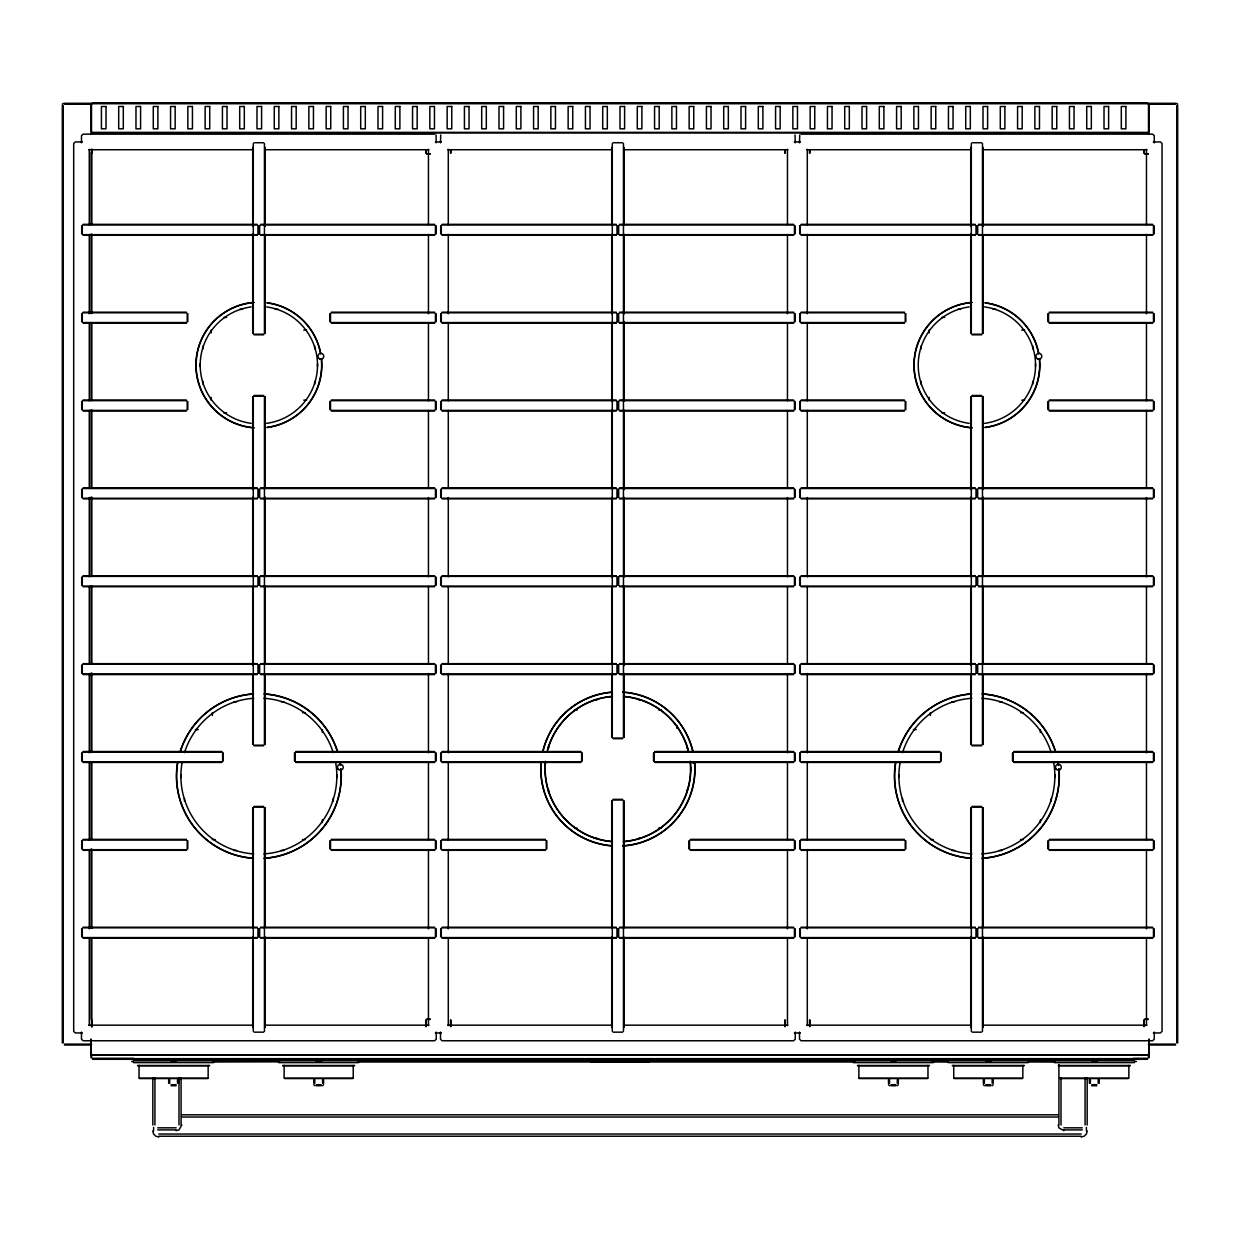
<?xml version="1.0" encoding="UTF-8"?>
<svg xmlns="http://www.w3.org/2000/svg" width="1240" height="1240" viewBox="0 0 1240 1240"><rect width="100%" height="100%" fill="white"/><g stroke="black" fill="none" stroke-linecap="round" stroke-linejoin="round"><path stroke-width="1.5" d="M187.209 848.92L187.209 840.766M187.209 409.603L187.209 401.45M187.209 321.733L187.209 313.581M187.798 848.92L187.798 840.766M187.798 409.603L187.798 401.45M187.798 321.733L187.798 313.581M258.06 936.774L258.06 928.62M258.06 673.181L258.06 665.043M258.06 585.327L258.06 577.173M258.06 497.457L258.06 489.32M258.06 233.879L258.06 225.726M258.649 936.774L258.649 928.62M258.649 673.181L258.649 665.043M258.649 585.327L258.649 577.173M258.649 497.457L258.649 489.32M258.649 233.879L258.649 225.726M265.035 1027.511L265.035 936.944M265.035 147.374L265.035 226.006L265.035 149.281M435.442 936.774L435.442 928.62M435.442 848.92L435.442 840.766M435.442 673.181L435.442 665.043M435.442 585.327L435.442 577.173M435.442 497.457L435.442 489.32M435.442 409.603L435.442 401.45M435.442 321.733L435.442 313.581M435.442 233.879L435.442 225.726M436.031 936.774L436.031 928.62M436.031 848.92L436.031 840.766M436.031 673.181L436.031 665.043M436.031 585.327L436.031 577.173M436.031 497.457L436.031 489.32M436.031 409.603L436.031 401.45M436.031 321.733L436.031 313.581M436.031 233.879L436.031 225.726M546.22 848.92L546.22 840.766M546.809 848.92L546.809 840.766M617.071 936.774L617.071 928.62M617.071 673.181L617.071 665.043M617.071 585.327L617.071 577.173M617.071 497.457L617.071 489.32M617.071 409.603L617.071 401.45M617.071 321.733L617.071 313.581M617.071 233.879L617.071 225.726M617.659 936.774L617.659 928.62M617.659 673.181L617.659 665.043M617.659 585.327L617.659 577.173M617.659 497.457L617.659 489.32M617.659 409.603L617.659 401.45M617.659 321.733L617.659 313.581M617.659 233.879L617.659 225.726M624.046 665.756L624.046 586.442L624.046 663.818M624.046 489.738L624.046 410.44L624.046 487.8M624.046 321.47L624.046 400.768L624.046 323.408M624.046 147.405L624.046 224.766L624.046 149.327M794.452 936.774L794.452 928.62M794.452 848.92L794.452 840.766M794.452 673.181L794.452 665.043M794.452 585.327L794.452 577.173M794.452 497.457L794.452 489.32M794.452 409.603L794.452 401.45M794.452 321.733L794.452 313.581M794.452 233.879L794.452 225.726M795.041 936.774L795.041 928.62M795.041 848.92L795.041 840.766M795.041 673.181L795.041 665.043M795.041 585.327L795.041 577.173M795.041 497.457L795.041 489.32M795.041 409.603L795.041 401.45M795.041 321.733L795.041 313.581M795.041 233.879L795.041 225.726M905.231 848.92L905.231 840.766M905.231 409.603L905.231 401.45M905.231 321.733L905.231 313.581M905.82 848.92L905.82 840.766M905.82 409.603L905.82 401.45M905.82 321.733L905.82 313.581M976.082 936.774L976.082 928.62M976.082 673.181L976.082 665.043M976.082 585.327L976.082 577.173M976.082 497.457L976.082 489.32M976.082 233.879L976.082 225.726M976.671 936.774L976.671 928.62M976.671 673.181L976.671 665.043M976.671 585.327L976.671 577.173M976.671 497.457L976.671 489.32M976.671 233.879L976.671 225.726M983.041 1027.511L983.041 936.944M983.041 489.521L983.041 396.846L983.041 487.599M983.041 147.374L983.041 226.006L983.041 149.281M1153.464 936.774L1153.464 928.62M1153.464 848.92L1153.464 840.766M1153.464 673.181L1153.464 665.043M1153.464 585.327L1153.464 577.173M1153.464 497.457L1153.464 489.32M1153.464 409.603L1153.464 401.45M1153.464 321.733L1153.464 313.581M1153.464 233.879L1153.464 225.726M1154.053 936.774L1154.053 928.62M1154.053 848.92L1154.053 840.766M1154.053 673.181L1154.053 665.043M1154.053 585.327L1154.053 577.173M1154.053 497.457L1154.053 489.32M1154.053 409.603L1154.053 401.45M1154.053 321.733L1154.053 313.581M1154.053 233.879L1154.053 225.726M440.712 134.943L440.495 142.817M181.831 1124.99L178.994 1129.904L176.173 1130.663M799.723 134.943L799.505 142.817M1087.216 1131.02L1086.41 1134.026L1084.194 1136.227L1081.187 1137.034M62.326 104.207L63.24 103.292M322.571 1085.729L323.609 1084.69M897.31 1085.729L898.349 1084.69M992.171 1085.729L993.209 1084.69M92.21 103.153L1147.791 103.153M64.48 103.292L1175.52 103.292M92.21 103.68L1147.791 103.68M64.48 104.207L91.574 104.207M1148.426 104.207L1175.52 104.207M92.21 132.37L1147.791 132.37M92.21 132.897L1147.791 132.897M434.651 134.137L83.08 134.137L81.484 135.733L81.484 142.817M801.102 134.137L1152.673 134.137L1154.27 135.733L1154.27 142.817M82.367 141.933L75.284 141.933L73.687 143.53L73.687 1031.37L75.284 1032.966L82.367 1032.966M435.364 141.933L441.378 141.933M794.375 141.933L800.389 141.933M1153.37 141.933L1160.47 141.933L1162.051 143.53L1162.051 1031.37L1160.47 1032.966L1153.37 1032.966M254.076 142.74L263.655 142.74M613.087 142.74L622.65 142.74M972.098 142.74L981.662 142.74M88.877 149.73L253.069 149.73M264.663 149.73L428.854 149.73M447.888 149.73L612.08 149.73M623.673 149.73L787.865 149.73M806.899 149.73L971.091 149.73M982.685 149.73L1146.876 149.73M426.854 153.714L430.11 153.714M1144.877 153.714L1148.131 153.714M426.854 154.163L430.11 154.163M1144.877 154.163L1148.131 154.163M83.08 224.347L257.269 224.347M260.462 224.347L434.651 224.347M442.091 224.347L616.28 224.347M619.473 224.347L793.662 224.347M801.102 224.347L975.291 224.347M978.484 224.347L1152.673 224.347M83.08 224.921L257.269 224.921M260.462 224.921L434.651 224.921M442.091 224.921L616.28 224.921M619.473 224.921L793.662 224.921M801.102 224.921L975.291 224.921M978.484 224.921L1152.673 224.921M83.08 234.67L257.269 234.67M260.462 234.67L434.651 234.67M442.091 234.67L616.28 234.67M619.473 234.67L793.662 234.67M801.102 234.67L975.291 234.67M978.484 234.67L1152.673 234.67M83.08 235.259L257.269 235.259M260.462 235.259L434.651 235.259M442.091 235.259L616.28 235.259M619.473 235.259L793.662 235.259M801.102 235.259L975.291 235.259M978.484 235.259L1152.673 235.259M239.769 309.303L242.606 309.303M275.125 309.303L277.962 309.303M957.791 309.303L960.613 309.303M993.147 309.303L995.984 309.303M83.08 312.201L186.418 312.201M331.312 312.201L434.651 312.201M442.091 312.201L616.28 312.201M619.473 312.201L793.662 312.201M801.102 312.201L904.425 312.201M1049.334 312.201L1152.673 312.201M83.08 312.79L186.418 312.79M331.312 312.79L434.651 312.79M442.091 312.79L616.28 312.79M619.473 312.79L793.662 312.79M801.102 312.79L904.425 312.79M1049.334 312.79L1152.673 312.79M223.82 317.425L226.656 317.425M941.842 317.425L944.663 317.425M83.08 322.54L186.418 322.54M331.312 322.54L434.651 322.54M442.091 322.54L616.28 322.54M619.473 322.54L793.662 322.54M801.102 322.54L904.425 322.54M1049.334 322.54L1152.673 322.54M83.08 323.113L186.418 323.113M331.312 323.113L434.651 323.113M442.091 323.113L616.28 323.113M619.473 323.113L793.662 323.113M801.102 323.113L904.425 323.113M1049.334 323.113L1152.673 323.113M303.738 330.088L306.575 330.088M1021.76 330.088L1024.596 330.088M254.076 334.226L263.655 334.226M972.098 334.226L981.662 334.226M254.076 334.815L263.655 334.815M972.098 334.815L981.662 334.815M254.076 395.467L263.655 395.467M972.098 395.467L981.662 395.467M254.076 396.041L263.655 396.041M972.098 396.041L981.662 396.041M83.08 400.071L186.418 400.071M303.738 400.179L306.575 400.179M331.312 400.071L434.651 400.071M442.091 400.071L616.28 400.071M619.473 400.071L793.662 400.071M801.102 400.071L904.425 400.071M1021.76 400.179L1024.596 400.179M1049.334 400.071L1152.673 400.071M83.08 400.66L186.418 400.66M331.312 400.66L434.651 400.66M442.091 400.66L616.28 400.66M619.473 400.66L793.662 400.66M801.102 400.66L904.425 400.66M1049.334 400.66L1152.673 400.66M83.08 410.393L186.418 410.393M331.312 410.393L434.651 410.393M442.091 410.393L616.28 410.393M619.473 410.393L793.662 410.393M801.102 410.393L904.425 410.393M1049.334 410.393L1152.673 410.393M83.08 410.982L186.418 410.982M331.312 410.982L434.651 410.982M442.091 410.982L616.28 410.982M619.473 410.982L793.662 410.982M801.102 410.982L904.425 410.982M1049.334 410.982L1152.673 410.982M223.82 412.843L226.656 412.843M941.842 412.843L944.663 412.843M83.08 487.925L257.269 487.925M260.462 487.925L434.651 487.925M442.091 487.925L616.28 487.925M619.473 487.925L793.662 487.925M801.102 487.925L975.291 487.925M978.484 487.925L1152.673 487.925M83.08 488.514L257.269 488.514M260.462 488.514L434.651 488.514M442.091 488.514L616.28 488.514M619.473 488.514L793.662 488.514M801.102 488.514L975.291 488.514M978.484 488.514L1152.673 488.514M83.08 498.263L257.269 498.263M260.462 498.263L434.651 498.263M442.091 498.263L616.28 498.263M619.473 498.263L793.662 498.263M801.102 498.263L975.291 498.263M978.484 498.263L1152.673 498.263M83.08 498.837L257.269 498.837M260.462 498.837L434.651 498.837M442.091 498.837L616.28 498.837M619.473 498.837L793.662 498.837M801.102 498.837L975.291 498.837M978.484 498.837L1152.673 498.837M83.08 575.794L257.269 575.794M260.462 575.794L434.651 575.794M442.091 575.794L616.28 575.794M619.473 575.794L793.662 575.794M801.102 575.794L975.291 575.794M978.484 575.794L1152.673 575.794M83.08 576.383L257.269 576.383M260.462 576.383L434.651 576.383M442.091 576.383L616.28 576.383M619.473 576.383L793.662 576.383M801.102 576.383L975.291 576.383M978.484 576.383L1152.673 576.383M83.08 586.117L257.269 586.117M260.462 586.117L434.651 586.117M442.091 586.117L616.28 586.117M619.473 586.117L793.662 586.117M801.102 586.117L975.291 586.117M978.484 586.117L1152.673 586.117M83.08 586.706L257.269 586.706M260.462 586.706L434.651 586.706M442.091 586.706L616.28 586.706M619.473 586.706L793.662 586.706M801.102 586.706L975.291 586.706M978.484 586.706L1152.673 586.706M83.08 663.663L257.269 663.663M260.462 663.663L434.651 663.663M442.091 663.663L616.28 663.663M619.473 663.663L793.662 663.663M801.102 663.663L975.291 663.663M978.484 663.663L1152.673 663.663M83.08 664.237L257.269 664.237M260.462 664.237L434.651 664.237M442.091 664.237L616.28 664.237M619.473 664.237L793.662 664.237M801.102 664.237L975.291 664.237M978.484 664.237L1152.673 664.237M83.08 673.986L257.269 673.986M260.462 673.986L434.651 673.986M442.091 673.986L616.28 673.986M619.473 673.986L793.662 673.986M801.102 673.986L975.291 673.986M978.484 673.986L1152.673 673.986M83.08 674.576L257.269 674.576M260.462 674.576L434.651 674.576M442.091 674.576L616.28 674.576M619.473 674.576L793.662 674.576M801.102 674.576L975.291 674.576M978.484 674.576L1152.673 674.576M594.394 699.716L597.231 699.716M638.523 699.716L641.359 699.716M233.74 701.747L236.577 701.747M281.154 701.747L283.991 701.747M951.762 701.747L954.599 701.747M999.177 701.747L1001.998 701.747M574.492 709.854L577.329 709.854M658.425 709.854L661.245 709.854M302.529 712.644L305.365 712.644M1020.551 712.644L1023.388 712.644M195.393 729.601L198.23 729.601M913.415 729.601L916.251 729.601M613.087 738.11L622.65 738.11M613.087 738.699L622.65 738.699M254.076 745.193L263.655 745.193M972.098 745.193L981.662 745.193M254.076 745.783L263.655 745.783M972.098 745.783L981.662 745.783M83.08 751.518L221.836 751.518M295.895 751.518L434.651 751.518M442.091 751.518L580.847 751.518M654.89 751.518L793.662 751.518M801.102 751.518L939.858 751.518M1013.902 751.518L1152.673 751.518M83.08 752.107L221.836 752.107M295.895 752.107L434.651 752.107M442.091 752.107L580.847 752.107M654.89 752.107L793.662 752.107M801.102 752.107L939.858 752.107M1013.902 752.107L1152.673 752.107M83.08 761.841L221.836 761.841M295.895 761.841L434.651 761.841M442.091 761.841L580.847 761.841M654.89 761.841L793.662 761.841M801.102 761.841L939.858 761.841M1013.902 761.841L1152.673 761.841M83.08 762.429L221.836 762.429M295.895 762.429L434.651 762.429M442.091 762.429L580.847 762.429M654.89 762.429L793.662 762.429M801.102 762.429L939.858 762.429M1013.902 762.429L1152.673 762.429M613.087 799.351L622.65 799.351M613.087 799.94L622.65 799.94M254.076 806.434L263.655 806.434M972.098 806.434L981.662 806.434M254.076 807.023L263.655 807.023M972.098 807.023L981.662 807.023M574.492 828.196L577.329 828.196M658.425 828.196L661.245 828.196M594.394 838.333L597.231 838.333M638.523 838.333L641.359 838.333M83.08 839.387L186.418 839.387M331.312 839.387L434.651 839.387M442.091 839.387L545.429 839.387M690.324 839.387L793.662 839.387M801.102 839.387L904.425 839.387M1049.334 839.387L1152.673 839.387M212.365 839.573L215.202 839.573M302.529 839.573L305.365 839.573M930.388 839.573L933.209 839.573M1020.551 839.573L1023.388 839.573M83.08 839.961L186.418 839.961M331.312 839.961L434.651 839.961M442.091 839.961L545.429 839.961M690.324 839.961L793.662 839.961M801.102 839.961L904.425 839.961M1049.334 839.961L1152.673 839.961M83.08 849.71L186.418 849.71M331.312 849.71L434.651 849.71M442.091 849.71L545.429 849.71M690.324 849.71L793.662 849.71M801.102 849.71L904.425 849.71M1049.334 849.71L1152.673 849.71M83.08 850.299L186.418 850.299M233.74 850.47L236.577 850.47M281.154 850.47L283.991 850.47M331.312 850.299L434.651 850.299M442.091 850.299L545.429 850.299M690.324 850.299L793.662 850.299M801.102 850.299L904.425 850.299M951.762 850.47L954.599 850.47M999.177 850.47L1001.998 850.47M1049.334 850.299L1152.673 850.299M83.08 927.241L257.269 927.241M260.462 927.241L434.651 927.241M442.091 927.241L616.28 927.241M619.473 927.241L793.662 927.241M801.102 927.241L975.291 927.241M978.484 927.241L1152.673 927.241M83.08 927.83L257.269 927.83M260.462 927.83L434.651 927.83M442.091 927.83L616.28 927.83M619.473 927.83L793.662 927.83M801.102 927.83L975.291 927.83M978.484 927.83L1152.673 927.83M83.08 937.58L257.269 937.58M260.462 937.58L434.651 937.58M442.091 937.58L616.28 937.58M619.473 937.58L793.662 937.58M801.102 937.58L975.291 937.58M978.484 937.58L1152.673 937.58M83.08 938.153L257.269 938.153M260.462 938.153L434.651 938.153M442.091 938.153L616.28 938.153M619.473 938.153L793.662 938.153M801.102 938.153L975.291 938.153M978.484 938.153L1152.673 938.153M426.854 1018.955L430.11 1018.955M1144.877 1018.955L1148.131 1018.955M426.854 1019.42L430.11 1019.42M1144.877 1019.42L1148.131 1019.42M88.877 1025.17L253.069 1025.17M264.663 1025.17L428.854 1025.17M447.888 1025.17L612.08 1025.17M623.673 1025.17L787.865 1025.17M806.899 1025.17L971.091 1025.17M982.685 1025.17L1146.876 1025.17M254.076 1032.16L263.655 1032.16M613.087 1032.16L622.65 1032.16M972.098 1032.16L981.662 1032.16M435.364 1032.966L441.378 1032.966M794.375 1032.966L800.389 1032.966M64.48 1044.127L91.574 1044.127M1148.426 1044.127L1175.52 1044.127M64.48 1045.026L91.574 1045.026M1148.426 1045.026L1175.52 1045.026M91.496 1054.93L1148.504 1054.93M91.496 1055.194L1148.504 1055.194M93.093 1058.387L133.765 1058.387M1133.345 1058.387L1146.907 1058.387M92.55 1058.65L1147.449 1058.65M93.093 1059.224L133.765 1059.224M1133.345 1059.224L1146.907 1059.224M92.55 1059.301L1147.449 1059.301M133.657 1059.658L1134.244 1059.658M133.331 1059.983L1134.569 1059.983M408.487 1060.138L831.513 1060.138M212.226 1060.37L280.023 1060.37M357.507 1060.37L855.368 1060.37M930.915 1060.37L948.352 1060.37M1027.774 1060.37L1054.899 1060.37M212.226 1060.665L280.023 1060.665M357.507 1060.665L855.368 1060.665M930.915 1060.665L948.352 1060.665M1027.774 1060.665L1054.899 1060.665M213.264 1061.037L279.124 1060.82M358.531 1060.82L854.36 1060.82M933.766 1061.037L947.313 1060.82M1028.673 1060.82L1053.845 1061.037M213.264 1061.27L279.124 1061.27M358.531 1061.27L854.36 1061.27M933.766 1061.27L947.313 1061.27M1028.673 1061.27L1053.845 1061.27M131.657 1061.487L133.13 1061.487M171.167 1061.487L176.436 1061.487M213.264 1061.425L279.124 1061.425M316.247 1061.487L321.517 1061.487M358.531 1061.425L854.36 1061.425M890.987 1061.487L896.257 1061.487M932.495 1061.471L947.965 1061.58M985.846 1061.487L991.116 1061.487M1028.549 1061.487L1054.667 1061.487M1091.866 1061.487L1097.137 1061.487M1134.569 1061.487L1136.445 1061.487M214.381 1061.796L278.488 1061.641M359.585 1061.796L853.306 1061.796M932.495 1061.688L948.182 1061.704M1029.231 1061.688L1054.667 1061.796M591.154 1062.014L599.788 1062.014M600.982 1062.014L614.482 1062.014M616.048 1062.014L623.162 1062.014M624.635 1062.014L635.965 1062.014M638.182 1062.014L648.83 1062.014M133.331 1062.277L213.869 1062.277M278.411 1062.277L358.949 1062.277M853.151 1062.277L933.689 1062.277M948.011 1062.277L1028.549 1062.277M1054.031 1062.277L1134.569 1062.277M133.657 1062.602L213.544 1062.602M278.737 1062.602L358.624 1062.602M853.476 1062.602L933.363 1062.602M948.337 1062.602L1028.224 1062.602M1054.357 1062.602L1134.244 1062.602M137.578 1065.47L209.622 1065.47M282.658 1065.47L354.702 1065.47M857.398 1065.47L929.442 1065.47M952.258 1065.47L1024.302 1065.47M1058.278 1065.47L1130.322 1065.47M137.904 1065.795L209.297 1065.795M282.983 1065.795L354.377 1065.795M857.724 1065.795L929.116 1065.795M952.584 1065.795L1023.976 1065.795M1058.604 1065.795L1129.996 1065.795M139.175 1078.226L208.026 1078.226M284.255 1078.226L353.106 1078.226M858.995 1078.226L927.846 1078.226M953.855 1078.226L1022.705 1078.226M1059.874 1078.226L1128.726 1078.226M139.5 1078.552L207.7 1078.552M284.58 1078.552L352.78 1078.552M859.32 1078.552L927.52 1078.552M954.18 1078.552L1022.38 1078.552M1060.2 1078.552L1128.4 1078.552M171.12 1084.69L176.08 1084.69M316.2 1084.69L321.16 1084.69M890.94 1084.69L895.9 1084.69M985.8 1084.69L990.76 1084.69M1091.82 1084.69L1096.78 1084.69M171.12 1085.729L176.08 1085.729M316.2 1085.729L321.16 1085.729M890.94 1085.729L895.9 1085.729M985.8 1085.729L990.76 1085.729M1091.82 1085.729L1096.78 1085.729M182.017 1114.807L1057.984 1114.807M182.017 1117.023L1057.984 1117.023M157.744 1127.827L176.173 1127.827M1063.827 1127.827L1082.256 1127.827M157.744 1129.904L176.173 1129.904M1063.827 1129.904L1082.256 1129.904M158.813 1134.026L1081.187 1134.026M158.813 1136.227L1081.187 1136.227M1063.827 1130.663L1058.913 1127.827L1058.17 1124.99M158.813 1137.034L155.806 1136.227L153.59 1134.026L152.784 1131.02M1176.76 103.292L1177.675 104.207M983.351 1084.69L984.39 1085.729M888.491 1084.69L889.529 1085.729M313.751 1084.69L314.79 1085.729M795.041 134.943L795.259 142.817M436.031 134.943L436.248 142.817M1177.675 105.447L1177.675 1042.887M1176.76 105.447L1176.76 1042.887M1154.27 1032.083L1154.27 1039.167L1152.673 1040.763L801.102 1040.763L799.505 1039.167L799.505 1032.083M1154.053 752.897L1154.053 761.05M1153.464 752.897L1153.464 761.05M1149.03 104.377L1149.03 131.657M1148.984 1039.12L1148.984 1057.766L1148.86 1039.461M1148.938 110.407L1148.938 133.61M1148.504 104.377L1148.504 131.657M1148.333 1054.031L1148.333 1057.766M1146.473 149.327L1146.473 224.766M1146.473 234.438L1146.473 313.751M1146.473 323.423L1146.473 400.784M1146.473 410.456L1146.473 487.832M1146.473 497.504L1146.473 576.817M1146.473 586.489L1146.473 663.85M1146.473 673.521L1146.473 752.835M1146.473 762.507L1146.473 839.868M1146.473 849.54L1146.473 928.853M1146.473 938.525L1146.473 1025.573M1144.256 149.839L1144.256 153.094M1144.256 1020.04L1144.256 1026.55M1143.807 149.839L1143.807 153.094M1143.807 1020.04L1143.807 1026.55M1128.85 1065.377L1128.85 1077.777M1099.229 1079.73L1099.229 1083.28M1098.19 1079.73L1098.19 1083.28M1090.409 1079.73L1090.409 1083.28M1089.371 1079.73L1089.371 1083.28M1087.17 1077.73L1087.17 1124.99M1086.41 1127.346L1086.41 1131.02M1085.077 1077.73L1085.077 1124.99M1061.006 1077.73L1061.006 1124.99M1058.913 1064.494L1058.913 1124.99M1055.007 774.69L1055.007 777.527M1051.256 798.39L1051.256 801.226M1048.544 313.581L1048.544 321.733M1048.544 401.45L1048.544 409.603M1048.544 840.766L1048.544 848.92M1047.955 313.581L1047.955 321.733M1047.955 401.45L1047.955 409.603M1047.955 840.766L1047.955 848.92M1040.36 729.601L1040.36 732.437M1040.36 819.779L1040.36 822.616M1035.524 363.723L1035.524 366.56M1032.718 346.038L1032.718 348.874M1032.718 381.393L1032.718 384.229M1022.83 1065.377L1022.83 1077.777M1013.111 752.897L1013.111 761.05M1012.522 752.897L1012.522 761.05M993.209 1079.73L993.209 1083.28M992.171 1079.73L992.171 1083.28M984.39 1079.73L984.39 1083.28M983.351 1079.73L983.351 1083.28M983.041 938.866L983.041 1025.589M982.468 143.53L982.468 333.421M982.468 396.846L982.468 744.403M982.468 807.813L982.468 1031.37M977.678 225.726L977.678 233.879M977.678 489.32L977.678 497.457M977.678 577.173L977.678 585.327M977.678 665.043L977.678 673.181M977.678 928.62L977.678 936.774M977.105 225.726L977.105 233.879M977.105 489.32L977.105 497.457M977.105 577.173L977.105 585.327M977.105 665.043L977.105 673.181M977.105 928.62L977.105 936.774M971.308 143.53L971.308 333.421M971.308 396.846L971.308 744.403M971.308 807.813L971.308 1031.37M970.718 147.374L970.718 226.006M970.718 233.678L970.718 333.421M970.718 396.846L970.718 489.521M970.718 497.256L970.718 576.414M970.718 586.071L970.718 665.229M970.718 674.886L970.718 744.403M970.718 807.813L970.718 927.303M970.718 936.944L970.718 1027.511M953.73 1065.377L953.73 1077.777M941.238 752.897L941.238 761.05M940.664 752.897L940.664 761.05M930.388 712.644L930.388 715.464M929.179 330.088L929.179 332.925M929.179 397.343L929.179 400.179M927.97 1065.377L927.97 1077.777M921.057 346.038L921.057 348.874M921.057 381.393L921.057 384.229M902.519 798.39L902.519 801.226M898.768 774.69L898.768 777.527M898.349 1079.73L898.349 1083.28M897.31 1079.73L897.31 1083.28M889.529 1079.73L889.529 1083.28M888.491 1079.73L888.491 1083.28M858.87 1065.377L858.87 1077.777M809.968 149.839L809.968 153.094M809.968 1020.04L809.968 1026.55M809.519 149.839L809.519 153.094M809.519 1020.04L809.519 1026.55M807.302 149.327L807.302 224.766M807.302 234.438L807.302 313.751M807.302 323.423L807.302 400.784M807.302 410.456L807.302 487.832M807.302 497.504L807.302 576.817M807.302 586.489L807.302 663.85M807.302 673.521L807.302 752.835M807.302 762.507L807.302 839.868M807.302 849.54L807.302 928.853M807.302 938.525L807.302 1025.573M800.296 225.726L800.296 233.879M800.296 313.581L800.296 321.733M800.296 401.45L800.296 409.603M800.296 489.32L800.296 497.457M800.296 577.173L800.296 585.327M800.296 665.043L800.296 673.181M800.296 752.897L800.296 761.05M800.296 840.766L800.296 848.92M800.296 928.62L800.296 936.774M799.723 225.726L799.723 233.879M799.723 313.581L799.723 321.733M799.723 401.45L799.723 409.603M799.723 489.32L799.723 497.457M799.723 577.173L799.723 585.327M799.723 665.043L799.723 673.181M799.723 752.897L799.723 761.05M799.723 840.766L799.723 848.92M799.723 928.62L799.723 936.774M795.259 1032.083L795.259 1039.167L793.662 1040.763L442.091 1040.763L440.495 1039.167L440.495 1032.083M795.041 752.897L795.041 761.05M794.452 752.897L794.452 761.05M787.462 149.327L787.462 224.766M787.462 234.438L787.462 313.751M787.462 323.423L787.462 400.784M787.462 410.456L787.462 487.832M787.462 497.504L787.462 576.817M787.462 586.489L787.462 663.85M787.462 673.521L787.462 752.835M787.462 762.507L787.462 839.868M787.462 849.54L787.462 928.853M787.462 938.525L787.462 1025.573M785.245 149.839L785.245 153.094M785.245 1020.04L785.245 1026.55M784.796 149.839L784.796 153.094M784.796 1020.04L784.796 1026.55M690.68 767.607L690.68 770.443M689.533 840.766L689.533 848.92M688.944 840.766L688.944 848.92M687.193 745.55L687.193 748.371M687.193 789.663L687.193 792.5M677.04 725.648L677.04 728.485M654.1 752.897L654.1 761.05M653.511 752.897L653.511 761.05M624.046 800.73L624.046 927.582M624.046 937.192L624.046 1027.526M623.457 143.53L623.457 737.32M623.457 800.73L623.457 1031.37M618.667 225.726L618.667 233.879M618.667 313.581L618.667 321.733M618.667 401.45L618.667 409.603M618.667 489.32L618.667 497.457M618.667 577.173L618.667 585.327M618.667 665.043L618.667 673.181M618.667 928.62L618.667 936.774M618.093 225.726L618.093 233.879M618.093 313.581L618.093 321.733M618.093 401.45L618.093 409.603M618.093 489.32L618.093 497.457M618.093 577.173L618.093 585.327M618.093 665.043L618.093 673.181M618.093 928.62L618.093 936.774M612.296 143.53L612.296 737.32M612.296 800.73L612.296 1031.37M611.707 147.405L611.707 224.766M611.707 234.438L611.707 313.736M611.707 323.408L611.707 400.768M611.707 410.44L611.707 487.8M611.707 497.473L611.707 576.786M611.707 586.442L611.707 663.818M611.707 673.49L611.707 737.32M611.707 800.73L611.707 927.582M611.707 937.192L611.707 1027.526M582.226 752.897L582.226 761.05M581.653 752.897L581.653 761.05M548.561 745.55L548.561 748.371M548.561 789.663L548.561 792.5M450.957 149.839L450.957 153.094M450.957 1020.04L450.957 1026.55M450.507 149.839L450.507 153.094M450.507 1020.04L450.507 1026.55M448.291 149.327L448.291 224.766M448.291 234.438L448.291 313.751M448.291 323.423L448.291 400.784M448.291 410.456L448.291 487.832M448.291 497.504L448.291 576.817M448.291 586.489L448.291 663.85M448.291 673.521L448.291 752.835M448.291 762.507L448.291 839.868M448.291 849.54L448.291 928.853M448.291 938.525L448.291 1025.573M441.3 225.726L441.3 233.879M441.3 313.581L441.3 321.733M441.3 401.45L441.3 409.603M441.3 489.32L441.3 497.457M441.3 577.173L441.3 585.327M441.3 665.043L441.3 673.181M441.3 752.897L441.3 761.05M441.3 840.766L441.3 848.92M441.3 928.62L441.3 936.774M440.712 225.726L440.712 233.879M440.712 313.581L440.712 321.733M440.712 401.45L440.712 409.603M440.712 489.32L440.712 497.457M440.712 577.173L440.712 585.327M440.712 665.043L440.712 673.181M440.712 752.897L440.712 761.05M440.712 840.766L440.712 848.92M440.712 928.62L440.712 936.774M436.248 1032.083L436.248 1039.167L434.651 1040.763L83.08 1040.763L81.484 1039.167L81.484 1032.083M436.031 752.897L436.031 761.05M435.442 752.897L435.442 761.05M428.451 149.327L428.451 224.766M428.451 234.438L428.451 313.751M428.451 323.423L428.451 400.784M428.451 410.456L428.451 487.832M428.451 497.504L428.451 576.817M428.451 586.489L428.451 663.85M428.451 673.521L428.451 752.835M428.451 762.507L428.451 839.868M428.451 849.54L428.451 928.853M428.451 938.525L428.451 1025.573M426.235 149.839L426.235 153.094M426.235 1020.04L426.235 1026.55M425.785 149.839L425.785 153.094M425.785 1020.04L425.785 1026.55M353.229 1065.377L353.229 1077.777M336.986 774.69L336.986 777.527M333.235 798.39L333.235 801.226M330.522 313.581L330.522 321.733M330.522 401.45L330.522 409.603M330.522 840.766L330.522 848.92M329.933 313.581L329.933 321.733M329.933 401.45L329.933 409.603M329.933 840.766L329.933 848.92M323.609 1079.73L323.609 1083.28M322.571 1079.73L322.571 1083.28M322.338 729.601L322.338 732.437M322.338 819.779L322.338 822.616M317.502 363.723L317.502 366.56M314.697 346.038L314.697 348.874M314.697 381.393L314.697 384.229M314.79 1079.73L314.79 1083.28M313.751 1079.73L313.751 1083.28M295.089 752.897L295.089 761.05M294.5 752.897L294.5 761.05M284.13 1065.377L284.13 1077.777M265.035 938.866L265.035 1025.589M264.446 143.53L264.446 333.421M264.446 396.846L264.446 744.403M264.446 807.813L264.446 1031.37M259.656 225.726L259.656 233.879M259.656 489.32L259.656 497.457M259.656 577.173L259.656 585.327M259.656 665.043L259.656 673.181M259.656 928.62L259.656 936.774M259.083 225.726L259.083 233.879M259.083 489.32L259.083 497.457M259.083 577.173L259.083 585.327M259.083 665.043L259.083 673.181M259.083 928.62L259.083 936.774M253.286 143.53L253.286 333.421M253.286 396.846L253.286 744.403M253.286 807.813L253.286 1031.37M252.697 147.374L252.697 226.006M252.697 233.678L252.697 333.421M252.697 396.846L252.697 489.521M252.697 497.256L252.697 576.414M252.697 586.071L252.697 665.229M252.697 674.886L252.697 744.403M252.697 807.813L252.697 927.303M252.697 936.944L252.697 1027.511M223.215 752.897L223.215 761.05M222.642 752.897L222.642 761.05M212.365 712.644L212.365 715.464M211.156 330.088L211.156 332.925M211.156 397.343L211.156 400.179M208.149 1065.377L208.149 1077.777M203.035 346.038L203.035 348.874M203.035 381.393L203.035 384.229M200.229 363.723L200.229 366.56M184.496 798.39L184.496 801.226M181.087 1077.73L181.087 1124.99M180.745 774.69L180.745 777.527M178.994 1077.73L178.994 1124.99M178.529 1079.73L178.529 1083.28M177.491 1079.73L177.491 1083.28M169.709 1079.73L169.709 1083.28M168.671 1079.73L168.671 1083.28M154.923 1077.73L154.923 1124.99M153.59 1127.346L153.59 1131.02M152.83 1077.73L152.83 1124.99M139.05 1065.377L139.05 1077.777M91.946 149.839L91.946 153.094M91.946 1020.04L91.946 1026.55M91.853 149.079L91.853 224.487M91.853 234.159L91.853 313.441M91.853 323.113L91.853 400.458M91.853 410.13L91.853 487.475M91.853 497.147L91.853 576.429M91.853 586.086L91.853 663.431M91.853 673.103L91.853 752.386M91.853 762.058L91.853 839.402M91.853 849.074L91.853 928.357M91.853 938.029L91.853 1026.968M91.667 1054.031L91.667 1057.766M91.496 104.377L91.496 131.657M91.496 149.839L91.496 153.094M91.496 1020.04L91.496 1026.55M91.14 1039.461L91.14 1054.573M90.969 104.377L91.062 133.61M91.062 152.939L91.062 224.487M91.062 234.159L91.062 313.441M91.062 323.113L91.062 400.458M91.062 410.13L91.062 487.475M91.062 497.147L91.062 576.429M91.062 586.086L91.062 663.431M91.062 673.103L91.062 752.386M91.062 762.058L91.062 839.402M91.062 849.074L91.062 928.357M91.062 938.029L91.062 1019.234M91.016 1039.12L91.016 1057.766M89.28 149.327L89.28 224.766M89.28 234.438L89.28 313.751M89.28 323.423L89.28 400.784M89.28 410.456L89.28 487.832M89.28 497.504L89.28 576.817M89.28 586.489L89.28 663.85M89.28 673.521L89.28 752.835M89.28 762.507L89.28 839.868M89.28 849.54L89.28 928.853M89.28 938.525L89.28 1025.573M82.29 225.726L82.29 233.879M82.29 313.581L82.29 321.733M82.29 401.45L82.29 409.603M82.29 489.32L82.29 497.457M82.29 577.173L82.29 585.327M82.29 665.043L82.29 673.181M82.29 752.897L82.29 761.05M82.29 840.766L82.29 848.92M82.29 928.62L82.29 936.774M81.701 225.726L81.701 233.879M81.701 313.581L81.701 321.733M81.701 401.45L81.701 409.603M81.701 489.32L81.701 497.457M81.701 577.173L81.701 585.327M81.701 665.043L81.701 673.181M81.701 752.897L81.701 761.05M81.701 840.766L81.701 848.92M81.701 928.62L81.701 936.774M63.24 105.447L63.24 1042.887M62.326 105.447L62.326 1042.887M1059.038 768.924A82.46 82.46 0 0 1 982.282 858.39M971.494 858.39A82.46 82.46 0 0 1 895.668 761.794M898.24 751.316A82.46 82.46 0 0 1 971.494 693.827M982.282 693.827A82.46 82.46 0 0 1 1055.534 751.316M1058.092 761.794A82.46 82.46 0 0 1 1058.635 765.343M1058.805 768.939A82.227 82.227 0 0 1 982.266 858.158M971.509 858.158A82.227 82.227 0 0 1 895.9 761.825M898.457 751.378A82.227 82.227 0 0 1 971.509 694.059M982.266 694.059A82.227 82.227 0 0 1 1055.302 751.378M1057.86 761.825A82.227 82.227 0 0 1 1058.402 765.375M1039.523 358.546A62.977 62.977 0 0 1 985.102 427.568M971.943 427.924A62.977 62.977 0 0 1 913.911 365.134A62.977 62.977 0 0 1 971.943 302.358M985.102 302.7A62.977 62.977 0 0 1 1038.81 353.663M1039.291 358.577A62.744 62.744 0 0 1 985.072 427.335M971.959 427.692A62.744 62.744 0 0 1 914.144 365.134A62.744 62.744 0 0 1 971.959 302.591M985.072 302.932A62.744 62.744 0 0 1 1038.577 353.71M694.726 762.29A77.144 77.144 0 0 1 622.914 846.005M611.15 845.882A77.144 77.144 0 0 1 541.012 762.29M542.562 752.324A77.144 77.144 0 0 1 611.15 692.168M622.914 692.044A77.144 77.144 0 0 1 693.191 752.324M694.493 762.321A76.911 76.911 0 0 1 622.899 845.773M611.165 845.649A76.911 76.911 0 0 1 541.26 762.321M542.779 752.37A76.911 76.911 0 0 1 611.165 692.4M622.899 692.277A76.911 76.911 0 0 1 692.958 752.37M341.015 768.924A82.46 82.46 0 0 1 264.26 858.39M253.472 858.39A82.46 82.46 0 0 1 177.661 761.794M180.219 751.316A82.46 82.46 0 0 1 253.472 693.827M264.26 693.827A82.46 82.46 0 0 1 337.512 751.316M340.07 761.794A82.46 82.46 0 0 1 340.628 765.343M340.783 768.939A82.227 82.227 0 0 1 264.244 858.158M253.487 858.158A82.227 82.227 0 0 1 177.878 761.825M180.435 751.378A82.227 82.227 0 0 1 253.487 694.059M264.244 694.059A82.227 82.227 0 0 1 337.296 751.378M339.838 761.825A82.227 82.227 0 0 1 340.396 765.375M321.501 358.546A62.977 62.977 0 0 1 267.081 427.568M253.921 427.924A62.977 62.977 0 0 1 195.889 365.134A62.977 62.977 0 0 1 253.921 302.358M267.081 302.7A62.977 62.977 0 0 1 320.788 353.663M321.269 358.577A62.744 62.744 0 0 1 267.05 427.335M253.937 427.692A62.744 62.744 0 0 1 196.121 365.134A62.744 62.744 0 0 1 253.937 302.591M267.05 302.932A62.744 62.744 0 0 1 320.555 353.71M696.57 761.624A2.929 2.929 0 0 1 691.517 761.624M1053.675 762.569A77.981 77.981 0 0 1 981.987 853.91M971.788 853.91A77.981 77.981 0 0 1 900.085 762.569M902.519 752.664A77.981 77.981 0 0 1 971.788 698.29M981.987 698.29A77.981 77.981 0 0 1 1051.256 752.664M984.545 306.916A58.73 58.73 0 0 1 984.545 423.351M969.215 423.351A58.73 58.73 0 0 1 969.215 306.916M690.37 761.407A72.897 72.897 0 0 1 623.596 841.697M612.157 841.697A72.897 72.897 0 0 1 545.383 761.407M547.46 750.154A72.897 72.897 0 0 1 612.157 696.353M623.596 696.353A72.897 72.897 0 0 1 688.293 750.154M690.138 761.422A72.664 72.664 0 0 1 623.581 841.464M612.173 841.464A72.664 72.664 0 0 1 545.615 761.422M547.692 750.216A72.664 72.664 0 0 1 612.173 696.586M623.581 696.586A72.664 72.664 0 0 1 688.061 750.216M335.653 762.569A77.981 77.981 0 0 1 263.965 853.91M253.766 853.91A77.981 77.981 0 0 1 182.078 762.569M184.496 752.664A77.981 77.981 0 0 1 253.766 698.29M263.965 698.29A77.981 77.981 0 0 1 333.235 752.664M266.522 306.916A58.73 58.73 0 0 1 266.522 423.351M251.193 423.351A58.73 58.73 0 0 1 251.193 306.916M265.035 807.813L265.035 927.303L265.035 807.813M265.035 674.886L265.035 744.403L265.035 674.886M265.035 586.071L265.035 663.307L265.035 586.071M265.035 497.256L265.035 576.414L265.035 497.256M265.035 396.846L265.035 487.599L265.035 396.846M265.035 235.6L265.035 333.421L265.035 235.6M624.046 673.49L624.046 737.32L624.046 673.49M624.046 497.473L624.046 576.786L624.046 497.473M624.046 234.438L624.046 313.736L624.046 234.438M983.041 807.813L983.041 927.303L983.041 807.813M983.041 674.886L983.041 744.403L983.041 674.886M983.041 586.071L983.041 663.307L983.041 586.071M983.041 497.256L983.041 576.414L983.041 497.256M983.041 235.6L983.041 333.421L983.041 235.6M106.02 106.5L101.417 106.5L101.417 128.821L106.02 128.821L106.02 106.5M123.302 106.5L118.699 106.5L118.699 128.821L123.302 128.821L123.302 106.5M140.585 106.5L135.982 106.5L135.982 128.821L140.585 128.821L140.585 106.5M157.883 106.5L153.28 106.5L153.28 128.821L157.883 128.821L157.883 106.5M175.166 106.5L170.562 106.5L170.562 128.821L175.166 128.821L175.166 106.5M192.448 106.5L187.845 106.5L187.845 128.821L192.448 128.821L192.448 106.5M209.731 106.5L205.127 106.5L205.127 128.821L209.731 128.821L209.731 106.5M227.029 106.5L222.425 106.5L222.425 128.821L227.029 128.821L227.029 106.5M244.311 106.5L239.708 106.5L239.708 128.821L244.311 128.821L244.311 106.5M261.594 106.5L256.99 106.5L256.99 128.821L261.594 128.821L261.594 106.5M278.876 106.5L274.272 106.5L274.272 128.821L278.876 128.821L278.876 106.5M296.174 106.5L291.555 106.5L291.555 128.821L296.174 128.821L296.174 106.5M313.457 106.5L308.853 106.5L308.853 128.821L313.457 128.821L313.457 106.5M330.739 106.5L326.135 106.5L326.135 128.821L330.739 128.821L330.739 106.5M348.022 106.5L343.418 106.5L343.418 128.821L348.022 128.821L348.022 106.5M365.32 106.5L360.701 106.5L360.701 128.821L365.32 128.821L365.32 106.5M382.602 106.5L377.999 106.5L377.999 128.821L382.602 128.821L382.602 106.5M399.885 106.5L395.281 106.5L395.281 128.821L399.885 128.821L399.885 106.5M417.167 106.5L412.564 106.5L412.564 128.821L417.167 128.821L417.167 106.5M434.465 106.5L429.846 106.5L429.846 128.821L434.465 128.821L434.465 106.5M451.748 106.5L447.144 106.5L447.144 128.821L451.748 128.821L451.748 106.5M469.03 106.5L464.427 106.5L464.427 128.821L469.03 128.821L469.03 106.5M486.312 106.5L481.709 106.5L481.709 128.821L486.312 128.821L486.312 106.5M503.595 106.5L498.992 106.5L498.992 128.821L503.595 128.821L503.595 106.5M520.893 106.5L516.289 106.5L516.289 128.821L520.893 128.821L520.893 106.5M538.175 106.5L533.572 106.5L533.572 128.821L538.175 128.821L538.175 106.5M555.458 106.5L550.855 106.5L550.855 128.821L555.458 128.821L555.458 106.5M572.74 106.5L568.137 106.5L568.137 128.821L572.74 128.821L572.74 106.5M590.038 106.5L585.435 106.5L585.435 128.821L590.038 128.821L590.038 106.5M607.321 106.5L602.718 106.5L602.718 128.821L607.321 128.821L607.321 106.5M624.604 106.5L620 106.5L620 128.821L624.604 128.821L624.604 106.5M641.886 106.5L637.283 106.5L637.283 128.821L641.886 128.821L641.886 106.5M659.184 106.5L654.565 106.5L654.565 128.821L659.184 128.821L659.184 106.5M676.466 106.5L671.863 106.5L671.863 128.821L676.466 128.821L676.466 106.5M693.749 106.5L689.146 106.5L689.146 128.821L693.749 128.821L693.749 106.5M711.032 106.5L706.428 106.5L706.428 128.821L711.032 128.821L711.032 106.5M728.33 106.5L723.711 106.5L723.711 128.821L728.33 128.821L728.33 106.5M745.612 106.5L741.009 106.5L741.009 128.821L745.612 128.821L745.612 106.5M762.894 106.5L758.291 106.5L758.291 128.821L762.894 128.821L762.894 106.5M780.177 106.5L775.574 106.5L775.574 128.821L780.177 128.821L780.177 106.5M797.475 106.5L792.856 106.5L792.856 128.821L797.475 128.821L797.475 106.5M814.757 106.5L810.154 106.5L810.154 128.821L814.757 128.821L814.757 106.5M832.04 106.5L827.437 106.5L827.437 128.821L832.04 128.821L832.04 106.5M849.323 106.5L844.719 106.5L844.719 128.821L849.323 128.821L849.323 106.5M866.605 106.5L862.001 106.5L862.001 128.821L866.605 128.821L866.605 106.5M883.903 106.5L879.299 106.5L879.299 128.821L883.903 128.821L883.903 106.5M901.185 106.5L896.582 106.5L896.582 128.821L901.185 128.821L901.185 106.5M918.468 106.5L913.865 106.5L913.865 128.821L918.468 128.821L918.468 106.5M935.751 106.5L931.147 106.5L931.147 128.821L935.751 128.821L935.751 106.5M953.048 106.5L948.445 106.5L948.445 128.821L953.048 128.821L953.048 106.5M970.331 106.5L965.727 106.5L965.727 128.821L970.331 128.821L970.331 106.5M987.613 106.5L983.01 106.5L983.01 128.821L987.613 128.821L987.613 106.5M1004.896 106.5L1000.293 106.5L1000.293 128.821L1004.896 128.821L1004.896 106.5M1022.194 106.5L1017.575 106.5L1017.575 128.821L1022.194 128.821L1022.194 106.5M1039.476 106.5L1034.873 106.5L1034.873 128.821L1039.476 128.821L1039.476 106.5M1056.759 106.5L1052.155 106.5L1052.155 128.821L1056.759 128.821L1056.759 106.5M1074.042 106.5L1069.438 106.5L1069.438 128.821L1074.042 128.821L1074.042 106.5M1091.34 106.5L1086.721 106.5L1086.721 128.821L1091.34 128.821L1091.34 106.5M1108.622 106.5L1104.018 106.5L1104.018 128.821L1108.622 128.821L1108.622 106.5M1125.905 106.5L1121.301 106.5L1121.301 128.821L1125.905 128.821L1125.905 106.5M1055.845 768.707A2.929 2.929 0 0 0 1060.898 768.707A2.929 2.929 0 0 0 1058.371 764.321A2.929 2.929 0 0 0 1055.845 768.707M1037.415 358.81A2.929 2.929 0 0 0 1041.802 356.283A2.929 2.929 0 0 0 1037.415 353.741A2.929 2.929 0 0 0 1037.415 358.81M337.822 768.707A2.929 2.929 0 0 0 342.876 768.707A2.929 2.929 0 0 0 340.349 764.321A2.929 2.929 0 0 0 337.822 768.707M319.409 358.81A2.929 2.929 0 0 0 323.795 356.283A2.929 2.929 0 0 0 319.409 353.741A2.929 2.929 0 0 0 319.409 358.81"/></g></svg>
